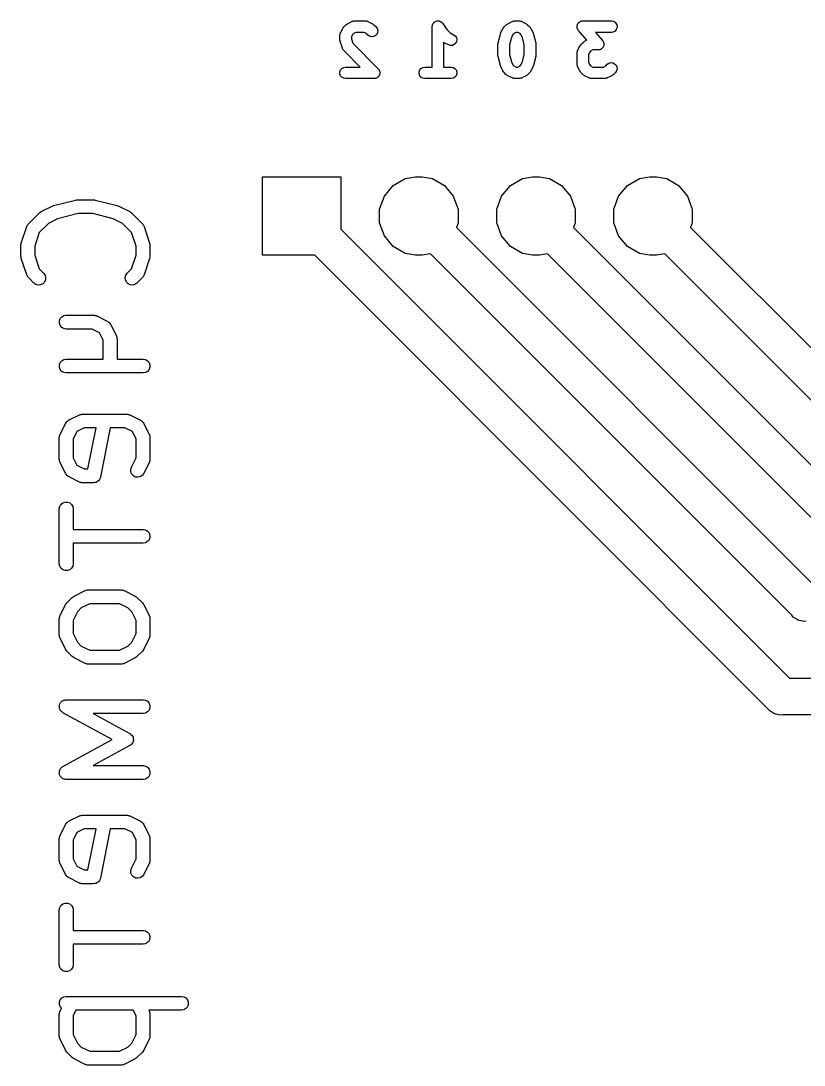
# Model space of a CAD drawing. Extents: x 19.4 to 110.4, y -83.9 to -17.4.
# Drawn here: x 19.56 to 36.55, y -46.34 to -23.71 of the extents above; entities that cross this region are included whole.
import ezdxf

# ---------------------------------------------------------------- set-up
doc = ezdxf.new("R2010")
doc.units = 0
doc.header["$MEASUREMENT"] = 0
doc.layers.add('BLACK', color=7, linetype='CONTINUOUS')

msp = doc.modelspace()

# ---------------------------------------------------------------- linework, layer by layer
at = {"layer": 'BLACK', "linetype": 'CONTINUOUS'}
for p, q in [((26.6462, -23.7722), (26.7414, -23.7246)), ((26.7414, -23.7246), (26.7483, -23.7225)), ((26.7483, -23.7225), (26.7546, -23.7189)), ((26.7546, -23.7189), (26.769, -23.7164)), ((26.769, -23.7164), (26.783, -23.7122)), ((26.783, -23.7122), (26.7902, -23.7126)), ((26.7902, -23.7126), (26.7973, -23.7114)), ((26.7973, -23.7114), (27.0354, -23.7114)), ((27.0354, -23.7114), (27.0425, -23.7126)), ((27.0425, -23.7126), (27.0497, -23.7122)), ((27.0497, -23.7122), (27.0638, -23.7164)), ((27.0638, -23.7164), (27.0782, -23.7189)), ((27.0782, -23.7189), (27.0844, -23.7225)), ((27.0844, -23.7225), (27.0913, -23.7246)), ((27.0913, -23.7246), (27.1866, -23.7722)), ((28.5036, -23.769), (28.5111, -23.756)), ((28.5111, -23.756), (28.5164, -23.7516)), ((28.5164, -23.7516), (28.5205, -23.746)), ((28.5205, -23.746), (28.5329, -23.7377)), ((28.5329, -23.7377), (28.5444, -23.7281)), ((28.5444, -23.7281), (28.5509, -23.7258)), ((28.5509, -23.7258), (28.5566, -23.7219)), ((28.5566, -23.7219), (28.5711, -23.7184)), ((28.5711, -23.7184), (28.5852, -23.7133)), ((28.5852, -23.7133), (28.5921, -23.7133)), ((28.5921, -23.7133), (28.5988, -23.7116)), ((28.5988, -23.7116), (28.6136, -23.7133)), ((28.6136, -23.7133), (28.6286, -23.7133)), ((28.6286, -23.7133), (28.6351, -23.7156)), ((28.6351, -23.7156), (28.642, -23.7164)), ((28.642, -23.7164), (28.6553, -23.723)), ((28.6553, -23.723), (28.6694, -23.7281)), ((28.6694, -23.7281), (28.6747, -23.7326)), ((28.6747, -23.7326), (28.6809, -23.7357)), ((28.6809, -23.7357), (28.6912, -23.7464)), ((28.6912, -23.7464), (28.7026, -23.756)), ((28.7026, -23.756), (28.7061, -23.762)), ((30.1224, -23.7722), (30.2176, -23.7246)), ((30.2176, -23.7246), (30.2245, -23.7225)), ((30.2245, -23.7225), (30.2308, -23.7189)), ((30.2308, -23.7189), (30.2452, -23.7164)), ((30.2452, -23.7164), (30.2592, -23.7122)), ((30.2592, -23.7122), (30.2664, -23.7126)), ((30.2664, -23.7126), (30.2735, -23.7114)), ((30.2735, -23.7114), (30.3688, -23.7114)), ((30.3688, -23.7114), (30.3759, -23.7126)), ((30.3759, -23.7126), (30.3831, -23.7122)), ((30.3831, -23.7122), (30.3971, -23.7164)), ((30.3971, -23.7164), (30.4115, -23.7189)), ((30.4115, -23.7189), (30.4178, -23.7225)), ((30.4178, -23.7225), (30.4247, -23.7246)), ((30.4247, -23.7246), (30.5199, -23.7722)), ((31.6477, -23.7665), (31.6523, -23.758)), ((31.6523, -23.758), (31.6615, -23.75)), ((31.6615, -23.75), (31.6694, -23.7406)), ((31.6694, -23.7406), (31.6777, -23.7358)), ((31.6777, -23.7358), (31.685, -23.7294)), ((31.685, -23.7294), (31.6964, -23.725)), ((31.6964, -23.725), (31.707, -23.7189)), ((31.707, -23.7189), (31.7165, -23.7172)), ((31.7165, -23.7172), (31.7255, -23.7138)), ((31.7255, -23.7138), (31.7377, -23.7135)), ((31.7377, -23.7135), (31.7497, -23.7114)), ((31.7497, -23.7114), (32.3688, -23.7114)), ((32.3688, -23.7114), (32.4115, -23.7189)), ((32.4115, -23.7189), (32.4491, -23.7406)), ((32.4491, -23.7406), (32.477, -23.7739)), ((26.4869, -23.9985), (26.4894, -23.9841)), ((26.4894, -23.9841), (26.493, -23.9779)), ((26.493, -23.9779), (26.4951, -23.971)), ((26.4951, -23.971), (26.5427, -23.8757)), ((26.5427, -23.8757), (26.5546, -23.8596)), ((26.5546, -23.8596), (26.5661, -23.8432)), ((26.5661, -23.8432), (26.6137, -23.7956)), ((26.6137, -23.7956), (26.6301, -23.7841)), ((26.6301, -23.7841), (26.6462, -23.7722)), ((26.7761, -23.9867), (26.7572, -24.0057)), ((26.8268, -23.9614), (26.7761, -23.9867)), ((27.0059, -23.9614), (26.8268, -23.9614)), ((27.0566, -23.9867), (27.0059, -23.9614)), ((27.0899, -24.02), (27.0566, -23.9867)), ((27.1866, -23.7722), (27.2027, -23.7841)), ((27.2027, -23.7841), (27.2191, -23.7956)), ((27.2191, -23.7956), (27.2667, -23.8432)), ((27.2667, -23.8432), (27.2916, -23.8788)), ((27.299, -23.964), (27.2807, -24.0033)), ((27.2916, -23.8788), (27.3028, -23.9207)), ((27.3028, -23.9207), (27.299, -23.964)), ((28.4819, -23.8364), (28.4831, -23.8296)), ((28.4819, -24.7114), (28.4819, -23.8364)), ((28.4826, -23.8226), (28.4868, -23.8083)), ((28.4831, -23.8296), (28.4826, -23.8226)), ((28.4868, -23.8083), (28.4894, -23.7936)), ((28.4894, -23.7936), (28.4929, -23.7876)), ((28.4929, -23.7876), (28.4948, -23.781)), ((28.4948, -23.781), (28.5036, -23.769)), ((28.7061, -23.762), (28.7109, -23.767)), ((28.7109, -23.767), (28.7992, -23.8996)), ((28.7992, -23.8996), (28.8714, -23.9717)), ((28.8714, -23.9717), (28.9485, -24.0103)), ((29.9618, -23.9965), (29.9673, -23.9841)), ((29.9673, -23.9841), (29.9712, -23.971)), ((29.9712, -23.971), (30.0189, -23.8757)), ((30.0189, -23.8757), (30.0308, -23.8596)), ((30.0308, -23.8596), (30.0423, -23.8432)), ((30.0423, -23.8432), (30.0899, -23.7956)), ((30.0899, -23.7956), (30.1063, -23.7841)), ((30.1063, -23.7841), (30.1224, -23.7722)), ((30.2523, -23.9867), (30.2334, -24.0057)), ((30.303, -23.9614), (30.2523, -23.9867)), ((30.3393, -23.9614), (30.303, -23.9614)), ((30.39, -23.9867), (30.3393, -23.9614)), ((30.4089, -24.0057), (30.39, -23.9867)), ((30.5199, -23.7722), (30.536, -23.7841)), ((30.536, -23.7841), (30.5524, -23.7956)), ((30.5524, -23.7956), (30.6, -23.8432)), ((30.6, -23.8432), (30.6115, -23.8596)), ((30.6115, -23.8596), (30.6234, -23.8757)), ((30.6234, -23.8757), (30.671, -23.971)), ((30.671, -23.971), (30.6749, -23.9841)), ((30.6749, -23.9841), (30.6805, -23.9965)), ((31.6247, -23.839), (31.6266, -23.8269)), ((31.6266, -23.8484), (31.6247, -23.839)), ((31.6266, -23.8147), (31.6299, -23.8056)), ((31.6266, -23.8269), (31.6266, -23.8147)), ((31.6266, -23.8581), (31.6266, -23.8484)), ((31.6308, -23.8696), (31.6266, -23.8581)), ((31.6299, -23.8056), (31.6314, -23.7961)), ((31.6332, -23.8816), (31.6308, -23.8696)), ((31.6314, -23.7961), (31.6373, -23.7854)), ((31.6382, -23.8898), (31.6332, -23.8816)), ((31.6373, -23.7854), (31.6415, -23.7739)), ((31.6415, -23.8989), (31.6382, -23.8898)), ((31.6415, -23.7739), (31.6477, -23.7665)), ((31.6493, -23.9082), (31.6415, -23.8989)), ((31.6556, -23.9187), (31.6493, -23.9082)), ((31.839, -24.1282), (31.6556, -23.9187)), ((32.3688, -23.9614), (32.0252, -23.9614)), ((32.0252, -23.9614), (32.1771, -24.135)), ((32.4115, -23.9538), (32.3688, -23.9614)), ((32.4491, -23.9321), (32.4115, -23.9538)), ((32.477, -23.8989), (32.4491, -23.9321)), ((32.477, -23.7739), (32.4919, -23.8147)), ((32.4919, -23.8581), (32.477, -23.8989)), ((32.4919, -23.8147), (32.4919, -23.8581)), ((26.4819, -24.0269), (26.4831, -24.0198)), ((26.4819, -24.1221), (26.4819, -24.0269)), ((26.4853, -24.1418), (26.4819, -24.1221)), ((26.4827, -24.0126), (26.4869, -23.9985)), ((26.4831, -24.0198), (26.4827, -24.0126)), ((26.4883, -24.1616), (26.4853, -24.1418)), ((26.5359, -24.3045), (26.4883, -24.1616)), ((26.7572, -24.0057), (26.7319, -24.0564)), ((26.7319, -24.0564), (26.7319, -24.1018)), ((26.7319, -24.1018), (26.7637, -24.1974)), ((26.7637, -24.1974), (27.3143, -24.748)), ((27.1255, -24.0449), (27.0899, -24.02)), ((27.1674, -24.0561), (27.1255, -24.0449)), ((27.2106, -24.0524), (27.1674, -24.0561)), ((27.25, -24.034), (27.2106, -24.0524)), ((27.2807, -24.0033), (27.25, -24.034)), ((28.7414, -24.1863), (28.7319, -24.1792)), ((28.7319, -24.1792), (28.7319, -24.7114)), ((28.8367, -24.2339), (28.7414, -24.1863)), ((28.9485, -24.0103), (28.9833, -24.0362)), ((28.993, -24.1966), (28.9614, -24.2264)), ((28.9833, -24.0362), (29.0073, -24.0724)), ((29.0124, -24.1577), (28.993, -24.1966)), ((29.0073, -24.0724), (29.0173, -24.1146)), ((29.0173, -24.1146), (29.0124, -24.1577)), ((29.9104, -24.2173), (29.9131, -24.2023)), ((29.9131, -24.2023), (29.9142, -24.187)), ((29.9142, -24.187), (29.9618, -23.9965)), ((30.201, -24.0705), (30.1604, -24.2327)), ((30.2334, -24.0057), (30.201, -24.0705)), ((30.4413, -24.0705), (30.4089, -24.0057)), ((30.4819, -24.2327), (30.4413, -24.0705)), ((30.6805, -23.9965), (30.7281, -24.187)), ((30.7281, -24.187), (30.7292, -24.2023)), ((30.7292, -24.2023), (30.7319, -24.2173)), ((31.7089, -24.2242), (31.7566, -24.1766)), ((31.7566, -24.1766), (31.773, -24.1651)), ((31.773, -24.1651), (31.789, -24.1531)), ((31.789, -24.1531), (31.839, -24.1282)), ((32.1771, -24.135), (32.1834, -24.1455)), ((32.1834, -24.1455), (32.1913, -24.1548)), ((32.1913, -24.1548), (32.1946, -24.1639)), ((32.1946, -24.1639), (32.1996, -24.1722)), ((32.1996, -24.1722), (32.202, -24.1841)), ((32.202, -24.1841), (32.2061, -24.1956)), ((32.2061, -24.1956), (32.2061, -24.2053)), ((32.2061, -24.2053), (32.208, -24.2147)), ((26.5393, -24.3108), (26.5359, -24.3045)), ((26.5412, -24.3178), (26.5393, -24.3108)), ((26.5496, -24.3298), (26.5412, -24.3178)), ((26.5566, -24.3427), (26.5496, -24.3298)), ((26.562, -24.3474), (26.5566, -24.3427)), ((26.5661, -24.3533), (26.562, -24.3474)), ((26.9241, -24.7114), (26.5661, -24.3533)), ((28.8783, -24.2463), (28.8367, -24.2339)), ((28.9216, -24.2437), (28.8783, -24.2463)), ((28.9614, -24.2264), (28.9216, -24.2437)), ((29.9104, -24.4554), (29.9104, -24.2173)), ((30.1604, -24.2327), (30.1604, -24.44)), ((30.1604, -24.44), (30.201, -24.6023)), ((30.4413, -24.6023), (30.4819, -24.44)), ((30.4819, -24.44), (30.4819, -24.2327)), ((30.7319, -24.2173), (30.7319, -24.4554)), ((31.6247, -24.4078), (31.626, -24.4007)), ((31.6247, -24.6459), (31.6247, -24.4078)), ((31.6255, -24.3935), (31.6297, -24.3795)), ((31.626, -24.4007), (31.6255, -24.3935)), ((31.6297, -24.3795), (31.6323, -24.3651)), ((31.6323, -24.3651), (31.6359, -24.3588)), ((31.6359, -24.3588), (31.6379, -24.3519)), ((31.6379, -24.3519), (31.6855, -24.2567)), ((31.6855, -24.2567), (31.6975, -24.2406)), ((31.6975, -24.2406), (31.7089, -24.2242)), ((31.9001, -24.3866), (31.8747, -24.4373)), ((31.8747, -24.4373), (31.8747, -24.6164)), ((31.919, -24.3677), (31.9001, -24.3866)), ((31.9697, -24.3423), (31.919, -24.3677)), ((32.083, -24.3423), (31.9697, -24.3423)), ((32.0951, -24.3402), (32.083, -24.3423)), ((32.1073, -24.34), (32.0951, -24.3402)), ((32.1163, -24.3365), (32.1073, -24.34)), ((32.1258, -24.3348), (32.1163, -24.3365)), ((32.1364, -24.3287), (32.1258, -24.3348)), ((32.1478, -24.3243), (32.1364, -24.3287)), ((32.155, -24.3179), (32.1478, -24.3243)), ((32.1634, -24.3131), (32.155, -24.3179)), ((32.1712, -24.3037), (32.1634, -24.3131)), ((32.1804, -24.2957), (32.1712, -24.3037)), ((32.1851, -24.2872), (32.1804, -24.2957)), ((32.1913, -24.2798), (32.1851, -24.2872)), ((32.1955, -24.2684), (32.1913, -24.2798)), ((32.2014, -24.2576), (32.1955, -24.2684)), ((32.2028, -24.2481), (32.2014, -24.2576)), ((32.2061, -24.239), (32.2028, -24.2481)), ((32.208, -24.2147), (32.2061, -24.2268)), ((32.2061, -24.2268), (32.2061, -24.239)), ((29.9131, -24.4705), (29.9104, -24.4554)), ((29.9142, -24.4857), (29.9131, -24.4705)), ((29.9618, -24.6762), (29.9142, -24.4857)), ((30.201, -24.6023), (30.2334, -24.6671)), ((30.4089, -24.6671), (30.4413, -24.6023)), ((30.7281, -24.4857), (30.6805, -24.6762)), ((30.7292, -24.4705), (30.7281, -24.4857)), ((30.7319, -24.4554), (30.7292, -24.4705)), ((31.626, -24.653), (31.6247, -24.6459)), ((31.6255, -24.6602), (31.626, -24.653)), ((31.6297, -24.6742), (31.6255, -24.6602)), ((31.8747, -24.6164), (31.9001, -24.6671)), ((32.2471, -24.686), (32.2804, -24.6528)), ((32.2804, -24.6528), (32.3159, -24.6279)), ((32.3159, -24.6279), (32.3579, -24.6166)), ((32.3579, -24.6166), (32.4011, -24.6204)), ((32.4011, -24.6204), (32.4405, -24.6387)), ((32.4405, -24.6387), (32.4712, -24.6694)), ((26.4838, -24.8147), (26.4986, -24.7739)), ((26.4838, -24.8581), (26.4838, -24.8147)), ((26.4986, -24.8989), (26.4838, -24.8581)), ((26.4986, -24.7739), (26.5265, -24.7406)), ((26.5265, -24.7406), (26.5641, -24.7189)), ((26.5641, -24.7189), (26.6069, -24.7114)), ((26.6069, -24.7114), (26.9241, -24.7114)), ((27.3143, -24.748), (27.3237, -24.7614)), ((27.3237, -24.7614), (27.3342, -24.7739)), ((27.3342, -24.7739), (27.336, -24.779)), ((27.3397, -24.8835), (27.3342, -24.8989)), ((27.336, -24.779), (27.3392, -24.7836)), ((27.3392, -24.7836), (27.3434, -24.7993)), ((27.3466, -24.8687), (27.3397, -24.8835)), ((27.3434, -24.7993), (27.349, -24.8147)), ((27.3471, -24.8633), (27.3466, -24.8687)), ((27.349, -24.8581), (27.3471, -24.8633)), ((27.349, -24.8147), (27.349, -24.8202)), ((27.349, -24.8202), (27.3504, -24.8255)), ((27.3504, -24.8255), (27.349, -24.8417)), ((27.349, -24.8417), (27.349, -24.8581)), ((28.198, -24.8147), (28.2129, -24.7739)), ((28.198, -24.8581), (28.198, -24.8147)), ((28.2129, -24.8989), (28.198, -24.8581)), ((28.2129, -24.7739), (28.2408, -24.7406)), ((28.2408, -24.7406), (28.2784, -24.7189)), ((28.2784, -24.7189), (28.3211, -24.7114)), ((28.3211, -24.7114), (28.4819, -24.7114)), ((28.7319, -24.7114), (28.8926, -24.7114)), ((28.8926, -24.7114), (28.9353, -24.7189)), ((28.9353, -24.7189), (28.9729, -24.7406)), ((28.9729, -24.7406), (29.0008, -24.7739)), ((29.0008, -24.7739), (29.0157, -24.8147)), ((29.0157, -24.8581), (29.0008, -24.8989)), ((29.0157, -24.8147), (29.0157, -24.8581)), ((29.9673, -24.6887), (29.9618, -24.6762)), ((29.9712, -24.7018), (29.9673, -24.6887)), ((30.0189, -24.797), (29.9712, -24.7018)), ((30.0308, -24.8131), (30.0189, -24.797)), ((30.0423, -24.8295), (30.0308, -24.8131)), ((30.0899, -24.8771), (30.0423, -24.8295)), ((30.1063, -24.8886), (30.0899, -24.8771)), ((30.1224, -24.9006), (30.1063, -24.8886)), ((30.2334, -24.6671), (30.2523, -24.686)), ((30.2523, -24.686), (30.303, -24.7114)), ((30.303, -24.7114), (30.3393, -24.7114)), ((30.3393, -24.7114), (30.39, -24.686)), ((30.39, -24.686), (30.4089, -24.6671)), ((30.536, -24.8886), (30.5199, -24.9006)), ((30.5524, -24.8771), (30.536, -24.8886)), ((30.6, -24.8295), (30.5524, -24.8771)), ((30.6115, -24.8131), (30.6, -24.8295)), ((30.6234, -24.797), (30.6115, -24.8131)), ((30.671, -24.7018), (30.6234, -24.797)), ((30.6749, -24.6887), (30.671, -24.7018)), ((30.6805, -24.6762), (30.6749, -24.6887)), ((31.6323, -24.6887), (31.6297, -24.6742)), ((31.6359, -24.6949), (31.6323, -24.6887)), ((31.6379, -24.7018), (31.6359, -24.6949)), ((31.6855, -24.797), (31.6379, -24.7018)), ((31.6975, -24.8131), (31.6855, -24.797)), ((31.7089, -24.8295), (31.6975, -24.8131)), ((31.7566, -24.8771), (31.7089, -24.8295)), ((31.773, -24.8886), (31.7566, -24.8771)), ((31.789, -24.9006), (31.773, -24.8886)), ((31.9001, -24.6671), (31.919, -24.686)), ((31.919, -24.686), (31.9697, -24.7114)), ((31.9697, -24.7114), (32.1964, -24.7114)), ((32.1964, -24.7114), (32.2471, -24.686)), ((32.3931, -24.8886), (32.377, -24.9006)), ((32.4095, -24.8771), (32.3931, -24.8886)), ((32.4571, -24.8295), (32.4095, -24.8771)), ((32.4821, -24.794), (32.4571, -24.8295)), ((32.4712, -24.6694), (32.4895, -24.7088)), ((32.4933, -24.752), (32.4821, -24.794)), ((32.4895, -24.7088), (32.4933, -24.752)), ((26.5265, -24.9321), (26.4986, -24.8989)), ((26.5641, -24.9538), (26.5265, -24.9321)), ((26.6069, -24.9614), (26.5641, -24.9538)), ((27.2259, -24.9614), (26.6069, -24.9614)), ((27.242, -24.9585), (27.2259, -24.9614)), ((27.2583, -24.9571), (27.242, -24.9585)), ((27.2632, -24.9548), (27.2583, -24.9571)), ((27.2687, -24.9538), (27.2632, -24.9548)), ((27.2828, -24.9457), (27.2687, -24.9538)), ((27.2976, -24.9388), (27.2828, -24.9457)), ((27.3015, -24.9349), (27.2976, -24.9388)), ((27.3063, -24.9321), (27.3015, -24.9349)), ((27.3167, -24.9196), (27.3063, -24.9321)), ((27.3283, -24.9081), (27.3167, -24.9196)), ((27.3306, -24.9031), (27.3283, -24.9081)), ((27.3342, -24.8989), (27.3306, -24.9031)), ((28.2408, -24.9321), (28.2129, -24.8989)), ((28.2784, -24.9538), (28.2408, -24.9321)), ((28.3211, -24.9614), (28.2784, -24.9538)), ((28.8926, -24.9614), (28.3211, -24.9614)), ((28.9353, -24.9538), (28.8926, -24.9614)), ((28.9729, -24.9321), (28.9353, -24.9538)), ((29.0008, -24.8989), (28.9729, -24.9321)), ((30.2176, -24.9482), (30.1224, -24.9006)), ((30.2245, -24.9502), (30.2176, -24.9482)), ((30.2308, -24.9538), (30.2245, -24.9502)), ((30.2452, -24.9564), (30.2308, -24.9538)), ((30.2592, -24.9606), (30.2452, -24.9564)), ((30.2664, -24.9601), (30.2592, -24.9606)), ((30.2735, -24.9614), (30.2664, -24.9601)), ((30.3688, -24.9614), (30.2735, -24.9614)), ((30.3759, -24.9601), (30.3688, -24.9614)), ((30.3831, -24.9606), (30.3759, -24.9601)), ((30.3971, -24.9564), (30.3831, -24.9606)), ((30.4115, -24.9538), (30.3971, -24.9564)), ((30.4178, -24.9502), (30.4115, -24.9538)), ((30.4247, -24.9482), (30.4178, -24.9502)), ((30.5199, -24.9006), (30.4247, -24.9482)), ((31.8843, -24.9482), (31.789, -24.9006)), ((31.8912, -24.9502), (31.8843, -24.9482)), ((31.8974, -24.9538), (31.8912, -24.9502)), ((31.9119, -24.9564), (31.8974, -24.9538)), ((31.9259, -24.9606), (31.9119, -24.9564)), ((31.9331, -24.9601), (31.9259, -24.9606)), ((31.9402, -24.9614), (31.9331, -24.9601)), ((32.2259, -24.9614), (31.9402, -24.9614)), ((32.233, -24.9601), (32.2259, -24.9614)), ((32.2402, -24.9606), (32.233, -24.9601)), ((32.2542, -24.9564), (32.2402, -24.9606)), ((32.2687, -24.9538), (32.2542, -24.9564)), ((32.2749, -24.9502), (32.2687, -24.9538)), ((32.2818, -24.9482), (32.2749, -24.9502)), ((32.377, -24.9006), (32.2818, -24.9482)), ((24.804, -28.79), (24.804, -27.09)), ((24.804, -27.09), (26.504, -27.09)), ((26.504, -27.09), (26.504, -28.2243)), ((27.6392, -27.2788), (27.8988, -27.1289)), ((27.8988, -27.1289), (28.1196, -27.09)), ((28.1196, -27.09), (28.2684, -27.09)), ((28.2684, -27.09), (28.4892, -27.1289)), ((28.4892, -27.1289), (28.7488, -27.2788)), ((30.1792, -27.2788), (30.4388, -27.1289)), ((30.4388, -27.1289), (30.6596, -27.09)), ((30.6596, -27.09), (30.8084, -27.09)), ((30.8084, -27.09), (31.0292, -27.1289)), ((31.0292, -27.1289), (31.2888, -27.2788)), ((32.7192, -27.2788), (32.9788, -27.1289)), ((32.9788, -27.1289), (33.1996, -27.09)), ((33.1996, -27.09), (33.3484, -27.09)), ((33.3484, -27.09), (33.5692, -27.1289)), ((33.5692, -27.1289), (33.8288, -27.2788)), ((27.4465, -27.5084), (27.6392, -27.2788)), ((28.7488, -27.2788), (28.9415, -27.5084)), ((29.9865, -27.5084), (30.1792, -27.2788)), ((31.2888, -27.2788), (31.4815, -27.5084)), ((32.5265, -27.5084), (32.7192, -27.2788)), ((33.8288, -27.2788), (34.0215, -27.5084)), ((20.2718, -27.7128), (20.748, -27.5937)), ((20.748, -27.5937), (20.7663, -27.5924)), ((20.7663, -27.5924), (20.7844, -27.5892)), ((20.7844, -27.5892), (21.1415, -27.5892)), ((21.1415, -27.5892), (21.1596, -27.5924)), ((21.1596, -27.5924), (21.1779, -27.5937)), ((21.1779, -27.5937), (21.6541, -27.7128)), ((27.344, -27.7901), (27.4465, -27.5084)), ((28.9415, -27.5084), (29.044, -27.7901)), ((29.884, -27.7901), (29.9865, -27.5084)), ((31.4815, -27.5084), (31.584, -27.7901)), ((32.424, -27.7901), (32.5265, -27.5084)), ((34.0215, -27.5084), (34.124, -27.7901)), ((20.003, -27.8432), (20.2411, -27.7241)), ((20.2411, -27.7241), (20.2568, -27.7194)), ((20.2568, -27.7194), (20.2718, -27.7128)), ((21.6541, -27.7128), (21.6691, -27.7194)), ((21.6691, -27.7194), (21.6848, -27.7241)), ((21.6848, -27.7241), (21.9229, -27.8432)), ((27.344, -28.0899), (27.344, -27.7901)), ((29.044, -27.7901), (29.044, -28.0899)), ((29.884, -28.0899), (29.884, -27.7901)), ((31.584, -27.7901), (31.584, -28.0899)), ((32.424, -28.0899), (32.424, -27.7901)), ((34.124, -27.7901), (34.124, -28.0899)), ((19.7259, -28.1094), (19.964, -27.8713)), ((19.964, -27.8713), (19.9837, -27.8575)), ((19.9837, -27.8575), (20.003, -27.8432)), ((20.3605, -27.9998), (20.1589, -28.1006)), ((20.8028, -27.8892), (20.3605, -27.9998)), ((21.1231, -27.8892), (20.8028, -27.8892)), ((21.5654, -27.9998), (21.1231, -27.8892)), ((21.767, -28.1006), (21.5654, -27.9998)), ((21.9229, -27.8432), (21.9422, -27.8575)), ((21.9422, -27.8575), (21.9619, -27.8713)), ((21.9619, -27.8713), (22.2, -28.1094)), ((19.5707, -28.5251), (19.6897, -28.168)), ((19.6897, -28.168), (19.6938, -28.1604)), ((19.6938, -28.1604), (19.6961, -28.152)), ((19.6961, -28.152), (19.7061, -28.1376)), ((19.7061, -28.1376), (19.7145, -28.1222)), ((19.7145, -28.1222), (19.721, -28.1164)), ((19.721, -28.1164), (19.7259, -28.1094)), ((20.1589, -28.1006), (19.9631, -28.2965)), ((21.9628, -28.2965), (21.767, -28.1006)), ((22.2, -28.1094), (22.2049, -28.1164)), ((22.2049, -28.1164), (22.2114, -28.1222)), ((22.2114, -28.1222), (22.2198, -28.1376)), ((22.2198, -28.1376), (22.2298, -28.152)), ((22.2298, -28.152), (22.2321, -28.1604)), ((22.2321, -28.1604), (22.2362, -28.168)), ((22.2362, -28.168), (22.3553, -28.5251)), ((26.504, -28.2243), (27.4116, -29.1319)), ((27.4465, -28.3716), (27.344, -28.0899)), ((29.044, -28.0899), (29.0081, -28.1884)), ((29.0081, -28.1884), (36.7417, -35.922)), ((29.9865, -28.3716), (29.884, -28.0899)), ((31.584, -28.0899), (31.5481, -28.1884)), ((31.5481, -28.1884), (37.2497, -33.89)), ((32.5265, -28.3716), (32.424, -28.0899)), ((34.124, -28.0899), (34.0881, -28.1884)), ((34.0881, -28.1884), (37.7577, -31.858)), ((19.9631, -28.2965), (19.863, -28.5969)), ((22.063, -28.5969), (21.9628, -28.2965)), ((27.6392, -28.6012), (27.4465, -28.3716)), ((30.1792, -28.6012), (29.9865, -28.3716)), ((32.7192, -28.6012), (32.5265, -28.3716)), ((19.563, -28.5726), (19.5671, -28.5489)), ((19.563, -28.8107), (19.563, -28.5726)), ((19.5671, -28.5489), (19.5707, -28.5251)), ((19.863, -28.5969), (19.863, -28.7863)), ((22.063, -28.7863), (22.063, -28.5969)), ((22.3553, -28.5251), (22.3588, -28.5489)), ((22.3588, -28.5489), (22.363, -28.5726)), ((22.363, -28.5726), (22.363, -28.8107)), ((27.8988, -28.7511), (27.6392, -28.6012)), ((30.4388, -28.7511), (30.1792, -28.6012)), ((32.9788, -28.7511), (32.7192, -28.6012)), ((19.5671, -28.8343), (19.563, -28.8107)), ((19.5707, -28.8581), (19.5671, -28.8343)), ((19.6897, -29.2152), (19.5707, -28.8581)), ((19.863, -28.7863), (19.9631, -29.0868)), ((21.9628, -29.0868), (22.063, -28.7863)), ((22.3553, -28.8581), (22.2362, -29.2152)), ((22.3588, -28.8343), (22.3553, -28.8581)), ((22.363, -28.8107), (22.3588, -28.8343)), ((25.9383, -28.79), (24.804, -28.79)), ((26.8459, -29.6976), (25.9383, -28.79)), ((28.1196, -28.79), (27.8988, -28.7511)), ((28.2684, -28.79), (28.1196, -28.79)), ((28.4468, -28.7585), (28.2684, -28.79)), ((36.2808, -36.5925), (28.4468, -28.7585)), ((30.6596, -28.79), (30.4388, -28.7511)), ((30.8084, -28.79), (30.6596, -28.79)), ((30.9868, -28.7585), (30.8084, -28.79)), ((36.7888, -34.5605), (30.9868, -28.7585)), ((33.1996, -28.79), (32.9788, -28.7511)), ((33.3484, -28.79), (33.1996, -28.79)), ((33.5268, -28.7585), (33.3484, -28.79)), ((37.2968, -32.5285), (33.5268, -28.7585)), ((19.9631, -29.0868), (20.0571, -29.1808)), ((20.0571, -29.1808), (20.087, -29.2235)), ((21.8389, -29.2235), (21.8688, -29.1808)), ((21.8688, -29.1808), (21.9628, -29.0868)), ((27.4116, -29.1319), (27.4116, -29.1319)), ((27.4116, -29.1319), (36.2337, -37.954)), ((19.6938, -29.2228), (19.6897, -29.2152)), ((19.6961, -29.2312), (19.6938, -29.2228)), ((19.7061, -29.2456), (19.6961, -29.2312)), ((19.7145, -29.2611), (19.7061, -29.2456)), ((19.721, -29.2668), (19.7145, -29.2611)), ((19.7259, -29.2739), (19.721, -29.2668)), ((19.845, -29.3929), (19.7259, -29.2739)), ((19.8877, -29.4228), (19.845, -29.3929)), ((20.0371, -29.4097), (19.9899, -29.4317)), ((20.0739, -29.3729), (20.0371, -29.4097)), ((20.0959, -29.3257), (20.0739, -29.3729)), ((20.087, -29.2235), (20.1005, -29.2738)), ((20.1005, -29.2738), (20.0959, -29.3257)), ((21.8254, -29.2738), (21.8389, -29.2235)), ((21.83, -29.3257), (21.8254, -29.2738)), ((21.852, -29.3729), (21.83, -29.3257)), ((21.8888, -29.4097), (21.852, -29.3729)), ((21.936, -29.4317), (21.8888, -29.4097)), ((22.0809, -29.3929), (22.0382, -29.4228)), ((22.2, -29.2739), (22.0809, -29.3929)), ((22.2049, -29.2668), (22.2, -29.2739)), ((22.2114, -29.2611), (22.2049, -29.2668)), ((22.2198, -29.2456), (22.2114, -29.2611)), ((22.2299, -29.2312), (22.2198, -29.2456)), ((22.2321, -29.2228), (22.2299, -29.2312)), ((22.2362, -29.2152), (22.2321, -29.2228)), ((19.938, -29.4363), (19.8877, -29.4228)), ((19.9899, -29.4317), (19.938, -29.4363)), ((21.9879, -29.4363), (21.936, -29.4317)), ((22.0382, -29.4228), (21.9879, -29.4363)), ((35.7728, -38.6245), (26.8459, -29.6976)), ((26.8459, -29.6976), (26.8459, -29.6976)), ((20.495, -30.0983), (20.5463, -30.0892)), ((20.5463, -30.0892), (21.1415, -30.0892)), ((21.1415, -30.0892), (21.15, -30.0907)), ((21.15, -30.0907), (21.1587, -30.0902)), ((21.1587, -30.0902), (21.1755, -30.0952)), ((21.1755, -30.0952), (21.1928, -30.0983)), ((20.3986, -30.2132), (20.4164, -30.1642)), ((20.3986, -30.2653), (20.3986, -30.2132)), ((20.4164, -30.3142), (20.3986, -30.2653)), ((20.4164, -30.1642), (20.4499, -30.1243)), ((20.4499, -30.3541), (20.4164, -30.3142)), ((20.4499, -30.1243), (20.495, -30.0983)), ((21.1928, -30.0983), (21.2003, -30.1026)), ((21.2003, -30.1026), (21.2086, -30.1051)), ((21.2086, -30.1051), (21.4467, -30.2241)), ((21.4467, -30.2241), (21.4644, -30.2372)), ((21.4644, -30.2372), (21.4827, -30.2494)), ((21.4827, -30.2494), (21.4852, -30.2527)), ((21.4852, -30.2527), (21.4885, -30.2552)), ((21.4885, -30.2552), (21.5007, -30.2735)), ((21.5007, -30.2735), (21.5138, -30.2912)), ((21.5138, -30.2912), (21.6328, -30.5293)), ((20.495, -30.3802), (20.4499, -30.3541)), ((20.5463, -30.3892), (20.495, -30.3802)), ((21.1061, -30.3892), (20.5463, -30.3892)), ((21.2678, -30.4701), (21.1061, -30.3892)), ((21.3487, -30.6318), (21.2678, -30.4701)), ((21.6328, -30.5293), (21.6353, -30.5376)), ((21.6353, -30.5376), (21.6396, -30.5451)), ((21.6396, -30.5451), (21.6427, -30.5624)), ((21.3487, -31.0416), (21.3487, -30.6318)), ((21.6427, -30.5624), (21.6477, -30.5792)), ((21.6477, -30.5792), (21.6472, -30.5879)), ((21.6472, -30.5879), (21.6487, -30.5964)), ((21.6487, -30.5964), (21.6487, -31.0416)), ((20.3986, -31.1656), (20.4164, -31.1166)), ((20.3986, -31.2177), (20.3986, -31.1656)), ((20.4164, -31.2666), (20.3986, -31.2177)), ((20.4164, -31.1166), (20.4499, -31.0767)), ((20.4499, -31.0767), (20.495, -31.0507)), ((20.495, -31.0507), (20.5463, -31.0416)), ((20.5463, -31.0416), (21.3487, -31.0416)), ((21.6487, -31.0416), (22.213, -31.0416)), ((22.213, -31.0416), (22.2643, -31.0507)), ((22.2643, -31.0507), (22.3094, -31.0767)), ((22.3094, -31.0767), (22.3429, -31.1166)), ((22.3429, -31.1166), (22.3607, -31.1656)), ((22.3607, -31.2177), (22.3429, -31.2666)), ((22.3607, -31.1656), (22.3607, -31.2177)), ((20.4499, -31.3065), (20.4164, -31.2666)), ((20.495, -31.3326), (20.4499, -31.3065)), ((20.5463, -31.3416), (20.495, -31.3326)), ((22.213, -31.3416), (20.5463, -31.3416)), ((22.2643, -31.3326), (22.213, -31.3416)), ((22.3094, -31.3065), (22.2643, -31.3326)), ((22.3429, -31.2666), (22.3094, -31.3065)), ((20.5983, -32.367), (20.8363, -32.2479)), ((20.8363, -32.2479), (20.8446, -32.2455)), ((20.8446, -32.2455), (20.8521, -32.2411)), ((20.8521, -32.2411), (20.8694, -32.2381)), ((20.8694, -32.2381), (20.8863, -32.2331)), ((20.8863, -32.2331), (20.8949, -32.2336)), ((20.8949, -32.2336), (20.9034, -32.2321)), ((20.9034, -32.2321), (21.8558, -32.2321)), ((21.8558, -32.2321), (21.8643, -32.2336)), ((21.8643, -32.2336), (21.873, -32.2331)), ((21.873, -32.2331), (21.8898, -32.2381)), ((21.8898, -32.2381), (21.9071, -32.2411)), ((21.9071, -32.2411), (21.9146, -32.2455)), ((21.9146, -32.2455), (21.9229, -32.2479)), ((21.9229, -32.2479), (22.161, -32.367)), ((20.4121, -32.6722), (20.5312, -32.4341)), ((20.5312, -32.4341), (20.5443, -32.4164)), ((20.5443, -32.4164), (20.5564, -32.398)), ((20.5564, -32.398), (20.5597, -32.3955)), ((20.5597, -32.3955), (20.5622, -32.3922)), ((20.5622, -32.3922), (20.5806, -32.3801)), ((20.5806, -32.3801), (20.5983, -32.367)), ((20.9388, -32.5321), (20.7771, -32.6129)), ((21.1966, -32.5321), (20.9388, -32.5321)), ((21.0186, -33.4226), (21.1966, -32.5321)), ((21.5026, -32.5321), (21.2886, -33.602)), ((21.8204, -32.5321), (21.5026, -32.5321)), ((21.9821, -32.6129), (21.8204, -32.5321)), ((22.161, -32.367), (22.1787, -32.3801)), ((22.1787, -32.3801), (22.197, -32.3922)), ((22.197, -32.3922), (22.1995, -32.3955)), ((22.1995, -32.3955), (22.2028, -32.398)), ((22.2028, -32.398), (22.215, -32.4164)), ((22.215, -32.4164), (22.2281, -32.4341)), ((22.2281, -32.4341), (22.3471, -32.6722)), ((20.3963, -32.7392), (20.3978, -32.7307)), ((20.3963, -33.2154), (20.3963, -32.7392)), ((20.3973, -32.7221), (20.4023, -32.7052)), ((20.3978, -32.7307), (20.3973, -32.7221)), ((20.4023, -32.7052), (20.4053, -32.6879)), ((20.4053, -32.6879), (20.4097, -32.6804)), ((20.4097, -32.6804), (20.4121, -32.6722)), ((20.7771, -32.6129), (20.6963, -32.7746)), ((20.6963, -32.7746), (20.6963, -33.18)), ((22.063, -32.7746), (21.9821, -32.6129)), ((22.063, -33.18), (22.063, -32.7746)), ((22.3471, -32.6722), (22.3496, -32.6804)), ((22.3496, -32.6804), (22.3539, -32.6879)), ((22.3539, -32.6879), (22.357, -32.7052)), ((22.357, -32.7052), (22.362, -32.7221)), ((22.362, -32.7221), (22.3614, -32.7307)), ((22.3614, -32.7307), (22.363, -32.7392)), ((22.363, -32.7392), (22.363, -33.2154)), ((20.3978, -33.2239), (20.3963, -33.2154)), ((20.3973, -33.2326), (20.3978, -33.2239)), ((20.4023, -33.2494), (20.3973, -33.2326)), ((20.4053, -33.2667), (20.4023, -33.2494)), ((20.6963, -33.18), (20.7771, -33.3417)), ((21.9597, -33.3864), (22.063, -33.18)), ((22.357, -33.2494), (22.3539, -33.2667)), ((22.362, -33.2326), (22.357, -33.2494)), ((22.363, -33.2154), (22.3615, -33.2239)), ((22.3615, -33.2239), (22.362, -33.2326)), ((20.4097, -33.2742), (20.4053, -33.2667)), ((20.4121, -33.2825), (20.4097, -33.2742)), ((20.5312, -33.5206), (20.4121, -33.2825)), ((20.7771, -33.3417), (20.9388, -33.4226)), ((20.9388, -33.4226), (21.0186, -33.4226)), ((21.9449, -33.4364), (21.9597, -33.3864)), ((21.948, -33.4884), (21.9449, -33.4364)), ((21.9687, -33.5362), (21.948, -33.4884)), ((22.3471, -33.2825), (22.2281, -33.5206)), ((22.3496, -33.2742), (22.3471, -33.2825)), ((22.3539, -33.2667), (22.3496, -33.2742)), ((20.5443, -33.5383), (20.5312, -33.5206)), ((20.5564, -33.5567), (20.5443, -33.5383)), ((20.5597, -33.5591), (20.5564, -33.5567)), ((20.5622, -33.5624), (20.5597, -33.5591)), ((20.5806, -33.5746), (20.5622, -33.5624)), ((20.5983, -33.5877), (20.5806, -33.5746)), ((20.8363, -33.7067), (20.5983, -33.5877)), ((20.8446, -33.7092), (20.8363, -33.7067)), ((20.8521, -33.7135), (20.8446, -33.7092)), ((20.8694, -33.7166), (20.8521, -33.7135)), ((20.8863, -33.7216), (20.8694, -33.7166)), ((21.1655, -33.7183), (21.1415, -33.7226)), ((21.1896, -33.7147), (21.1655, -33.7183)), ((21.1911, -33.7138), (21.1896, -33.7147)), ((21.1928, -33.7135), (21.1911, -33.7138)), ((21.2139, -33.7013), (21.1928, -33.7135)), ((21.2353, -33.6897), (21.2139, -33.7013)), ((21.2364, -33.6883), (21.2353, -33.6897)), ((21.2379, -33.6875), (21.2364, -33.6883)), ((21.2536, -33.6688), (21.2379, -33.6875)), ((21.2697, -33.6505), (21.2536, -33.6688)), ((21.2703, -33.6489), (21.2697, -33.6505)), ((21.2714, -33.6476), (21.2703, -33.6489)), ((21.2798, -33.6247), (21.2714, -33.6476)), ((21.2886, -33.602), (21.2798, -33.6247)), ((22.0045, -33.574), (21.9687, -33.5362)), ((22.0511, -33.5973), (22.0045, -33.574)), ((22.1029, -33.6033), (22.0511, -33.5973)), ((22.1536, -33.5911), (22.1029, -33.6033)), ((22.197, -33.5624), (22.1536, -33.5911)), ((22.2281, -33.5206), (22.197, -33.5624)), ((20.8949, -33.7211), (20.8863, -33.7216)), ((20.9034, -33.7226), (20.8949, -33.7211)), ((21.1415, -33.7226), (20.9034, -33.7226)), ((20.4314, -34.1904), (20.4713, -34.157)), ((20.4713, -34.157), (20.5202, -34.1391)), ((20.5202, -34.1391), (20.5723, -34.1391)), ((20.5723, -34.1391), (20.6213, -34.157)), ((20.6213, -34.157), (20.6612, -34.1904)), ((20.3963, -34.2869), (20.4053, -34.2356)), ((20.3963, -35.4773), (20.3963, -34.2869)), ((20.4053, -34.2356), (20.4314, -34.1904)), ((20.6612, -34.1904), (20.6872, -34.2356)), ((20.6872, -34.2356), (20.6963, -34.2869)), ((20.6963, -34.2869), (20.6963, -34.7321)), ((20.6963, -34.7321), (22.213, -34.7321)), ((22.213, -34.7321), (22.2643, -34.7411)), ((22.2643, -34.7411), (22.3094, -34.7672)), ((22.3094, -34.7672), (22.3429, -34.8071)), ((22.3429, -34.8071), (22.3607, -34.856)), ((22.213, -35.0321), (20.6963, -35.0321)), ((20.6963, -35.0321), (20.6963, -35.4773)), ((22.2643, -35.023), (22.213, -35.0321)), ((22.3094, -34.997), (22.2643, -35.023)), ((22.3429, -34.9571), (22.3094, -34.997)), ((22.3607, -34.9081), (22.3429, -34.9571)), ((22.3607, -34.856), (22.3607, -34.9081)), ((20.4053, -35.5286), (20.3963, -35.4773)), ((20.4314, -35.5738), (20.4053, -35.5286)), ((20.6872, -35.5286), (20.6612, -35.5738)), ((20.6963, -35.4773), (20.6872, -35.5286)), ((20.4713, -35.6072), (20.4314, -35.5738)), ((20.5202, -35.6251), (20.4713, -35.6072)), ((20.5723, -35.6251), (20.5202, -35.6251)), ((20.6213, -35.6072), (20.5723, -35.6251)), ((20.6612, -35.5738), (20.6213, -35.6072)), ((20.5593, -36.3236), (20.6783, -36.2046)), ((20.6783, -36.2046), (20.698, -36.1908)), ((20.698, -36.1908), (20.7173, -36.1765)), ((20.7173, -36.1765), (20.9554, -36.0575)), ((20.9554, -36.0575), (20.9637, -36.055)), ((20.9637, -36.055), (20.9712, -36.0507)), ((20.9712, -36.0507), (20.9885, -36.0476)), ((20.9885, -36.0476), (21.0053, -36.0426)), ((21.0053, -36.0426), (21.014, -36.0431)), ((21.014, -36.0431), (21.0225, -36.0416)), ((21.0225, -36.0416), (21.7368, -36.0416)), ((21.7368, -36.0416), (21.7453, -36.0431)), ((21.7453, -36.0431), (21.7539, -36.0426)), ((21.7539, -36.0426), (21.7708, -36.0476)), ((21.7708, -36.0476), (21.7881, -36.0507)), ((21.7881, -36.0507), (21.7956, -36.055)), ((21.7956, -36.055), (21.8038, -36.0575)), ((21.8038, -36.0575), (22.0419, -36.1765)), ((22.0419, -36.1765), (22.0612, -36.1908)), ((22.0612, -36.1908), (22.0809, -36.2046)), ((22.0809, -36.2046), (22.2, -36.3236)), ((20.4121, -36.6007), (20.5312, -36.3626)), ((20.5312, -36.3626), (20.5455, -36.3433)), ((20.5455, -36.3433), (20.5593, -36.3236)), ((20.8732, -36.4339), (20.7886, -36.5186)), ((21.0579, -36.3416), (20.8732, -36.4339)), ((21.7014, -36.3416), (21.0579, -36.3416)), ((21.886, -36.4339), (21.7014, -36.3416)), ((21.9706, -36.5186), (21.886, -36.4339)), ((22.2, -36.3236), (22.2138, -36.3433)), ((22.2138, -36.3433), (22.2281, -36.3626)), ((22.2281, -36.3626), (22.3471, -36.6007)), ((20.3963, -36.6678), (20.3978, -36.6593)), ((20.3973, -36.6507), (20.4023, -36.6338)), ((20.3978, -36.6593), (20.3973, -36.6507)), ((20.4023, -36.6338), (20.4053, -36.6165)), ((20.4053, -36.6165), (20.4097, -36.609)), ((20.4097, -36.609), (20.4121, -36.6007)), ((20.7886, -36.5186), (20.6963, -36.7032)), ((22.063, -36.7032), (21.9706, -36.5186)), ((22.3471, -36.6007), (22.3496, -36.609)), ((22.3496, -36.609), (22.3539, -36.6165)), ((22.3539, -36.6165), (22.357, -36.6338)), ((22.357, -36.6338), (22.362, -36.6507)), ((22.362, -36.6507), (22.3615, -36.6593)), ((22.3615, -36.6593), (22.363, -36.6678)), ((36.3149, -36.6331), (36.2808, -36.5925)), ((36.3609, -36.6597), (36.3149, -36.6331)), ((36.4043, -36.6901), (36.3609, -36.6597)), ((20.3963, -37.025), (20.3963, -36.6678)), ((20.6963, -36.7032), (20.6963, -36.9895)), ((22.063, -36.9895), (22.063, -36.7032)), ((22.363, -36.6678), (22.363, -37.025)), ((36.4216, -36.6947), (36.4043, -36.6901)), ((36.4371, -36.7037), (36.4216, -36.6947)), ((36.4893, -36.7129), (36.4371, -36.7037)), ((36.5406, -36.7266), (36.4893, -36.7129)), ((36.5935, -36.722), (36.5406, -36.7266)), ((20.3978, -37.0335), (20.3963, -37.025)), ((20.3973, -37.0421), (20.3978, -37.0335)), ((20.4023, -37.0589), (20.3973, -37.0421)), ((20.4053, -37.0763), (20.4023, -37.0589)), ((20.4097, -37.0837), (20.4053, -37.0763)), ((20.4121, -37.092), (20.4097, -37.0837)), ((20.5312, -37.3301), (20.4121, -37.092)), ((20.6963, -36.9895), (20.7886, -37.1742)), ((21.9706, -37.1742), (22.063, -36.9895)), ((22.3471, -37.092), (22.2281, -37.3301)), ((22.3496, -37.0837), (22.3471, -37.092)), ((22.3539, -37.0763), (22.3496, -37.0837)), ((22.357, -37.0589), (22.3539, -37.0763)), ((22.362, -37.0421), (22.357, -37.0589)), ((22.363, -37.025), (22.3615, -37.0335)), ((22.3615, -37.0335), (22.362, -37.0421)), ((20.5455, -37.3494), (20.5312, -37.3301)), ((20.7886, -37.1742), (20.8732, -37.2588)), ((20.8732, -37.2588), (21.0579, -37.3511)), ((21.7014, -37.3511), (21.886, -37.2588)), ((21.886, -37.2588), (21.9706, -37.1742)), ((22.2281, -37.3301), (22.2138, -37.3494)), ((20.5593, -37.3691), (20.5455, -37.3494)), ((20.6783, -37.4882), (20.5593, -37.3691)), ((20.698, -37.5019), (20.6783, -37.4882)), ((20.7173, -37.5163), (20.698, -37.5019)), ((20.9554, -37.6353), (20.7173, -37.5163)), ((21.0579, -37.3511), (21.7014, -37.3511)), ((22.0419, -37.5163), (21.8038, -37.6353)), ((22.0612, -37.5019), (22.0419, -37.5163)), ((22.0809, -37.4882), (22.0612, -37.5019)), ((22.2, -37.3691), (22.0809, -37.4882)), ((22.2138, -37.3494), (22.2, -37.3691)), ((20.9637, -37.6378), (20.9554, -37.6353)), ((20.9712, -37.6421), (20.9637, -37.6378)), ((20.9885, -37.6451), (20.9712, -37.6421)), ((21.0053, -37.6502), (20.9885, -37.6451)), ((21.014, -37.6496), (21.0053, -37.6502)), ((21.0225, -37.6511), (21.014, -37.6496)), ((21.7368, -37.6511), (21.0225, -37.6511)), ((21.7453, -37.6496), (21.7368, -37.6511)), ((21.7539, -37.6502), (21.7453, -37.6496)), ((21.7708, -37.6451), (21.7539, -37.6502)), ((21.7881, -37.6421), (21.7708, -37.6451)), ((21.7956, -37.6378), (21.7881, -37.6421)), ((21.8038, -37.6353), (21.7956, -37.6378)), ((36.2337, -37.954), (45.9565, -37.954)), ((20.4291, -38.479), (20.4403, -38.4691)), ((20.4403, -38.4691), (20.4499, -38.4577)), ((20.4499, -38.4577), (20.4597, -38.452)), ((20.4597, -38.452), (20.4682, -38.4445)), ((20.4682, -38.4445), (20.4821, -38.4391)), ((20.4821, -38.4391), (20.495, -38.4316)), ((20.495, -38.4316), (20.5061, -38.4297)), ((20.5061, -38.4297), (20.5167, -38.4255)), ((20.5167, -38.4255), (20.5316, -38.4252)), ((20.5316, -38.4252), (20.5463, -38.4226)), ((20.5463, -38.4226), (22.213, -38.4226)), ((22.213, -38.4226), (22.2643, -38.4316)), ((22.2643, -38.4316), (22.3094, -38.4577)), ((22.3094, -38.4577), (22.3429, -38.4976)), ((20.3963, -38.5762), (20.3986, -38.5614)), ((20.3986, -38.5873), (20.3963, -38.5762)), ((20.3986, -38.5465), (20.4024, -38.5359)), ((20.3986, -38.5614), (20.3986, -38.5465)), ((20.3986, -38.5986), (20.3986, -38.5873)), ((20.4037, -38.6126), (20.3986, -38.5986)), ((20.4024, -38.5359), (20.4041, -38.5247)), ((20.4066, -38.6273), (20.4037, -38.6126)), ((20.4041, -38.5247), (20.4113, -38.5116)), ((20.4125, -38.6369), (20.4066, -38.6273)), ((20.4113, -38.5116), (20.4164, -38.4976)), ((20.4164, -38.6476), (20.4125, -38.6369)), ((20.4164, -38.4976), (20.4237, -38.4889)), ((20.426, -38.659), (20.4164, -38.6476)), ((20.4237, -38.4889), (20.4291, -38.479)), ((20.4337, -38.6717), (20.426, -38.659)), ((20.4426, -38.6788), (20.4337, -38.6717)), ((20.4499, -38.6875), (20.4426, -38.6788)), ((20.4628, -38.6949), (20.4499, -38.6875)), ((20.4745, -38.7043), (20.4628, -38.6949)), ((22.3094, -38.6875), (22.2643, -38.7135)), ((22.3429, -38.6476), (22.3094, -38.6875)), ((22.3429, -38.4976), (22.3607, -38.5465)), ((22.3607, -38.5986), (22.3429, -38.6476)), ((22.3607, -38.5465), (22.3607, -38.5986)), ((35.8069, -38.6651), (35.7728, -38.6245)), ((35.8529, -38.6917), (35.8069, -38.6651)), ((35.8963, -38.7221), (35.8529, -38.6917)), ((21.5426, -39.2869), (20.4745, -38.7043)), ((22.213, -38.7226), (21.1345, -38.7226)), ((21.1345, -38.7226), (21.9276, -39.1552)), ((22.2643, -38.7135), (22.213, -38.7226)), ((35.9136, -38.7267), (35.8963, -38.7221)), ((35.9291, -38.7357), (35.9136, -38.7267)), ((35.9813, -38.7449), (35.9291, -38.7357)), ((36.0326, -38.7586), (35.9813, -38.7449)), ((36.0855, -38.754), (36.0326, -38.7586)), ((45.8083, -38.754), (36.0855, -38.754)), ((20.4745, -39.8695), (21.5426, -39.2869)), ((21.9276, -39.1552), (21.9305, -39.1575)), ((21.9305, -39.1575), (21.9339, -39.1588)), ((21.9339, -39.1588), (21.9508, -39.1737)), ((21.9508, -39.1737), (21.9683, -39.1877)), ((21.9683, -39.1877), (21.9703, -39.1908)), ((21.9703, -39.1908), (21.973, -39.1933)), ((21.973, -39.1933), (21.9838, -39.213)), ((21.9838, -39.3607), (21.973, -39.3805)), ((21.9838, -39.213), (21.9955, -39.2322)), ((21.9955, -39.3416), (21.9838, -39.3607)), ((21.9955, -39.2322), (21.9962, -39.2358)), ((21.9962, -39.338), (21.9955, -39.3416)), ((21.9962, -39.2358), (21.998, -39.239)), ((21.998, -39.3347), (21.9962, -39.338)), ((21.998, -39.239), (22.0013, -39.2612)), ((22.0013, -39.3125), (21.998, -39.3347)), ((22.0013, -39.2612), (22.0058, -39.2832)), ((22.0058, -39.2905), (22.0013, -39.3125)), ((22.0058, -39.2832), (22.0052, -39.2869)), ((22.0052, -39.2869), (22.0058, -39.2905)), ((21.9276, -39.4185), (21.1345, -39.8511)), ((21.9305, -39.4162), (21.9276, -39.4185)), ((21.9339, -39.4149), (21.9305, -39.4162)), ((21.9508, -39.4001), (21.9339, -39.4149)), ((21.9683, -39.386), (21.9508, -39.4001)), ((21.9703, -39.3829), (21.9683, -39.386)), ((21.973, -39.3805), (21.9703, -39.3829)), ((20.3963, -39.9975), (20.3986, -39.9864)), ((20.3986, -40.0123), (20.3963, -39.9975)), ((20.3986, -39.9751), (20.4037, -39.9611)), ((20.3986, -39.9864), (20.3986, -39.9751)), ((20.3986, -40.0272), (20.3986, -40.0123)), ((20.4024, -40.0378), (20.3986, -40.0272)), ((20.4041, -40.049), (20.4024, -40.0378)), ((20.4037, -39.9611), (20.4066, -39.9464)), ((20.4113, -40.0621), (20.4041, -40.049)), ((20.4066, -39.9464), (20.4125, -39.9368)), ((20.4125, -39.9368), (20.4164, -39.9261)), ((20.4164, -39.9261), (20.426, -39.9147)), ((20.426, -39.9147), (20.4337, -39.902)), ((20.4337, -39.902), (20.4426, -39.8949)), ((20.4426, -39.8949), (20.4499, -39.8862)), ((20.4499, -39.8862), (20.4628, -39.8788)), ((20.4628, -39.8788), (20.4745, -39.8695)), ((21.1345, -39.8511), (22.213, -39.8511)), ((22.213, -39.8511), (22.2643, -39.8602)), ((22.2643, -39.8602), (22.3094, -39.8862)), ((22.3094, -39.8862), (22.3429, -39.9261)), ((22.3429, -39.9261), (22.3607, -39.9751)), ((22.3607, -40.0272), (22.3429, -40.0761)), ((22.3607, -39.9751), (22.3607, -40.0272)), ((20.4164, -40.0761), (20.4113, -40.0621)), ((20.4237, -40.0848), (20.4164, -40.0761)), ((20.4291, -40.0947), (20.4237, -40.0848)), ((20.4403, -40.1046), (20.4291, -40.0947)), ((20.4499, -40.116), (20.4403, -40.1046)), ((20.4597, -40.1217), (20.4499, -40.116)), ((20.4682, -40.1292), (20.4597, -40.1217)), ((20.4821, -40.1346), (20.4682, -40.1292)), ((20.495, -40.1421), (20.4821, -40.1346)), ((20.5061, -40.1441), (20.495, -40.1421)), ((20.5167, -40.1482), (20.5061, -40.1441)), ((20.5316, -40.1486), (20.5167, -40.1482)), ((20.5463, -40.1511), (20.5316, -40.1486)), ((22.213, -40.1511), (20.5463, -40.1511)), ((22.2643, -40.1421), (22.213, -40.1511)), ((22.3094, -40.116), (22.2643, -40.1421)), ((22.3429, -40.0761), (22.3094, -40.116)), ((20.5983, -41.0575), (20.8363, -40.9384)), ((20.8363, -40.9384), (20.8446, -40.9359)), ((20.8446, -40.9359), (20.8521, -40.9316)), ((20.8521, -40.9316), (20.8694, -40.9286)), ((20.8694, -40.9286), (20.8863, -40.9236)), ((20.8863, -40.9236), (20.8949, -40.9241)), ((20.8949, -40.9241), (20.9034, -40.9226)), ((20.9034, -40.9226), (21.8558, -40.9226)), ((21.8558, -40.9226), (21.8643, -40.9241)), ((21.8643, -40.9241), (21.873, -40.9236)), ((21.873, -40.9236), (21.8898, -40.9286)), ((21.8898, -40.9286), (21.9071, -40.9316)), ((21.9071, -40.9316), (21.9146, -40.9359)), ((21.9146, -40.9359), (21.9229, -40.9384)), ((21.9229, -40.9384), (22.161, -41.0575)), ((20.4121, -41.3626), (20.5312, -41.1245)), ((20.5312, -41.1245), (20.5443, -41.1069)), ((20.5443, -41.1069), (20.5564, -41.0885)), ((20.5564, -41.0885), (20.5597, -41.086)), ((20.5597, -41.086), (20.5622, -41.0827)), ((20.5622, -41.0827), (20.5806, -41.0706)), ((20.5806, -41.0706), (20.5983, -41.0575)), ((22.161, -41.0575), (22.1787, -41.0706)), ((22.1787, -41.0706), (22.197, -41.0827)), ((22.197, -41.0827), (22.1995, -41.086)), ((22.1995, -41.086), (22.2028, -41.0885)), ((22.2028, -41.0885), (22.215, -41.1069)), ((22.215, -41.1069), (22.2281, -41.1245)), ((22.2281, -41.1245), (22.3471, -41.3626)), ((20.3973, -41.4126), (20.4023, -41.3957)), ((20.3978, -41.4212), (20.3973, -41.4126)), ((20.4023, -41.3957), (20.4053, -41.3784)), ((20.4053, -41.3784), (20.4097, -41.3709)), ((20.4097, -41.3709), (20.4121, -41.3626)), ((20.7771, -41.3034), (20.6963, -41.4651)), ((20.9388, -41.2226), (20.7771, -41.3034)), ((21.1966, -41.2226), (20.9388, -41.2226)), ((21.0186, -42.113), (21.1966, -41.2226)), ((21.5026, -41.2226), (21.2886, -42.2925)), ((21.8204, -41.2226), (21.5026, -41.2226)), ((21.9821, -41.3034), (21.8204, -41.2226)), ((22.063, -41.4651), (21.9821, -41.3034)), ((22.3471, -41.3626), (22.3496, -41.3709)), ((22.3496, -41.3709), (22.3539, -41.3784)), ((22.3539, -41.3784), (22.357, -41.3957)), ((22.357, -41.3957), (22.362, -41.4126)), ((22.362, -41.4126), (22.3615, -41.4212)), ((20.3963, -41.4297), (20.3978, -41.4212)), ((20.3963, -41.9059), (20.3963, -41.4297)), ((20.6963, -41.4651), (20.6963, -41.8705)), ((22.063, -41.8705), (22.063, -41.4651)), ((22.3615, -41.4212), (22.363, -41.4297)), ((22.363, -41.4297), (22.363, -41.9059)), ((20.3978, -41.9144), (20.3963, -41.9059)), ((20.3973, -41.9231), (20.3978, -41.9144)), ((20.4023, -41.9399), (20.3973, -41.9231)), ((20.4053, -41.9572), (20.4023, -41.9399)), ((20.4097, -41.9647), (20.4053, -41.9572)), ((20.4121, -41.973), (20.4097, -41.9647)), ((20.5312, -42.2111), (20.4121, -41.973)), ((20.6963, -41.8705), (20.7771, -42.0322)), ((20.7771, -42.0322), (20.9388, -42.113)), ((21.9449, -42.1268), (21.9597, -42.0769)), ((21.9597, -42.0769), (22.063, -41.8705)), ((22.3471, -41.973), (22.2281, -42.2111)), ((22.3496, -41.9647), (22.3471, -41.973)), ((22.3539, -41.9572), (22.3496, -41.9647)), ((22.357, -41.9399), (22.3539, -41.9572)), ((22.362, -41.9231), (22.357, -41.9399)), ((22.363, -41.9059), (22.3614, -41.9144)), ((22.3614, -41.9144), (22.362, -41.9231)), ((20.5443, -42.2288), (20.5312, -42.2111)), ((20.5564, -42.2471), (20.5443, -42.2288)), ((20.5597, -42.2496), (20.5564, -42.2471)), ((20.5622, -42.2529), (20.5597, -42.2496)), ((20.5806, -42.265), (20.5622, -42.2529)), ((20.5983, -42.2782), (20.5806, -42.265)), ((20.8363, -42.3972), (20.5983, -42.2782)), ((20.9388, -42.113), (21.0186, -42.113)), ((21.2798, -42.3152), (21.2714, -42.338)), ((21.2886, -42.2925), (21.2798, -42.3152)), ((21.948, -42.1789), (21.9449, -42.1268)), ((21.9687, -42.2266), (21.948, -42.1789)), ((22.0045, -42.2645), (21.9687, -42.2266)), ((22.0511, -42.2878), (22.0045, -42.2645)), ((22.1029, -42.2937), (22.0511, -42.2878)), ((22.1536, -42.2816), (22.1029, -42.2937)), ((22.197, -42.2529), (22.1536, -42.2816)), ((22.2281, -42.2111), (22.197, -42.2529)), ((20.8446, -42.3997), (20.8363, -42.3972)), ((20.8521, -42.404), (20.8446, -42.3997)), ((20.8694, -42.4071), (20.8521, -42.404)), ((20.8863, -42.4121), (20.8694, -42.4071)), ((20.8949, -42.4115), (20.8863, -42.4121)), ((20.9034, -42.413), (20.8949, -42.4115)), ((21.1415, -42.413), (20.9034, -42.413)), ((21.1655, -42.4088), (21.1415, -42.413)), ((21.1896, -42.4051), (21.1655, -42.4088)), ((21.1911, -42.4043), (21.1896, -42.4051)), ((21.1928, -42.404), (21.1911, -42.4043)), ((21.2139, -42.3918), (21.1928, -42.404)), ((21.2353, -42.3801), (21.2139, -42.3918)), ((21.2364, -42.3788), (21.2353, -42.3801)), ((21.2379, -42.378), (21.2364, -42.3788)), ((21.2536, -42.3593), (21.2379, -42.378)), ((21.2697, -42.341), (21.2536, -42.3593)), ((21.2703, -42.3394), (21.2697, -42.341)), ((21.2714, -42.338), (21.2703, -42.3394)), ((20.3963, -42.9773), (20.4053, -42.926)), ((20.3963, -44.1678), (20.3963, -42.9773)), ((20.4053, -42.926), (20.4314, -42.8809)), ((20.4314, -42.8809), (20.4713, -42.8474)), ((20.4713, -42.8474), (20.5202, -42.8296)), ((20.5202, -42.8296), (20.5723, -42.8296)), ((20.5723, -42.8296), (20.6213, -42.8474)), ((20.6213, -42.8474), (20.6612, -42.8809)), ((20.6612, -42.8809), (20.6872, -42.926)), ((20.6872, -42.926), (20.6963, -42.9773)), ((20.6963, -42.9773), (20.6963, -43.4226)), ((20.6963, -43.4226), (22.213, -43.4226)), ((22.213, -43.4226), (22.2643, -43.4316)), ((22.2643, -43.4316), (22.3094, -43.4577)), ((22.3094, -43.4577), (22.3429, -43.4976)), ((22.3429, -43.6476), (22.3094, -43.6875)), ((22.3429, -43.4976), (22.3607, -43.5465)), ((22.3607, -43.5986), (22.3429, -43.6476)), ((22.3607, -43.5465), (22.3607, -43.5986)), ((22.213, -43.7226), (20.6963, -43.7226)), ((20.6963, -43.7226), (20.6963, -44.1678)), ((22.2643, -43.7135), (22.213, -43.7226)), ((22.3094, -43.6875), (22.2643, -43.7135)), ((20.4053, -44.2191), (20.3963, -44.1678)), ((20.4314, -44.2642), (20.4053, -44.2191)), ((20.4713, -44.2977), (20.4314, -44.2642)), ((20.5202, -44.3155), (20.4713, -44.2977)), ((20.5723, -44.3155), (20.5202, -44.3155)), ((20.6213, -44.2977), (20.5723, -44.3155)), ((20.6612, -44.2642), (20.6213, -44.2977)), ((20.6872, -44.2191), (20.6612, -44.2642)), ((20.6963, -44.1678), (20.6872, -44.2191)), ((20.3986, -44.9751), (20.4164, -44.9261)), ((20.3986, -45.0272), (20.3986, -44.9751)), ((20.4164, -45.0761), (20.3986, -45.0272)), ((20.4164, -44.9261), (20.4499, -44.8862)), ((20.4499, -44.8862), (20.495, -44.8602)), ((20.495, -44.8602), (20.5463, -44.8511)), ((20.5463, -44.8511), (23.0463, -44.8511)), ((23.0463, -44.8511), (23.0976, -44.8602)), ((23.0976, -44.8602), (23.1427, -44.8862)), ((23.1427, -44.8862), (23.1762, -44.9261)), ((23.1762, -44.9261), (23.194, -44.9751)), ((23.194, -45.0272), (23.1762, -45.0761)), ((23.194, -44.9751), (23.194, -45.0272)), ((20.3963, -45.2392), (20.3978, -45.2307)), ((20.3963, -45.7154), (20.3963, -45.2392)), ((20.3973, -45.2221), (20.4023, -45.2052)), ((20.3978, -45.2307), (20.3973, -45.2221)), ((20.4023, -45.2052), (20.4053, -45.1879)), ((20.4053, -45.1879), (20.4097, -45.1804)), ((20.4097, -45.1804), (20.4121, -45.1722)), ((20.4121, -45.1722), (20.4438, -45.1088)), ((20.4438, -45.1088), (20.4164, -45.0761)), ((20.758, -45.1511), (20.6963, -45.2746)), ((22.0012, -45.1511), (20.758, -45.1511)), ((22.063, -45.2746), (22.0012, -45.1511)), ((23.0463, -45.1511), (22.3366, -45.1511)), ((22.3366, -45.1511), (22.3471, -45.1722)), ((22.3471, -45.1722), (22.3496, -45.1804)), ((22.3496, -45.1804), (22.3539, -45.1879)), ((22.3539, -45.1879), (22.357, -45.2052)), ((22.357, -45.2052), (22.362, -45.2221)), ((22.362, -45.2221), (22.3614, -45.2307)), ((22.3614, -45.2307), (22.363, -45.2392)), ((22.363, -45.2392), (22.363, -45.7154)), ((23.0976, -45.1421), (23.0463, -45.1511)), ((23.1427, -45.116), (23.0976, -45.1421)), ((23.1762, -45.0761), (23.1427, -45.116)), ((20.6963, -45.2746), (20.6963, -45.68)), ((22.063, -45.68), (22.063, -45.2746)), ((20.6963, -45.68), (20.7886, -45.8647)), ((21.9706, -45.8647), (22.063, -45.68)), ((20.3978, -45.7239), (20.3963, -45.7154)), ((20.3973, -45.7326), (20.3978, -45.7239)), ((20.4023, -45.7494), (20.3973, -45.7326)), ((20.4053, -45.7667), (20.4023, -45.7494)), ((20.4097, -45.7742), (20.4053, -45.7667)), ((20.4121, -45.7825), (20.4097, -45.7742)), ((20.5312, -46.0206), (20.4121, -45.7825)), ((20.7886, -45.8647), (20.8732, -45.9493)), ((21.886, -45.9493), (21.9706, -45.8647)), ((22.3471, -45.7825), (22.2281, -46.0206)), ((22.3496, -45.7742), (22.3471, -45.7825)), ((22.3539, -45.7667), (22.3496, -45.7742)), ((22.357, -45.7494), (22.3539, -45.7667)), ((22.362, -45.7326), (22.357, -45.7494)), ((22.363, -45.7154), (22.3615, -45.7239)), ((22.3615, -45.7239), (22.362, -45.7326)), ((20.5455, -46.0399), (20.5312, -46.0206)), ((20.5593, -46.0596), (20.5455, -46.0399)), ((20.6783, -46.1786), (20.5593, -46.0596)), ((20.8732, -45.9493), (21.0579, -46.0416)), ((21.0579, -46.0416), (21.7014, -46.0416)), ((21.7014, -46.0416), (21.886, -45.9493)), ((22.2, -46.0596), (22.0809, -46.1786)), ((22.2138, -46.0399), (22.2, -46.0596)), ((22.2281, -46.0206), (22.2138, -46.0399)), ((20.698, -46.1924), (20.6783, -46.1786)), ((20.7173, -46.2067), (20.698, -46.1924)), ((20.9554, -46.3258), (20.7173, -46.2067)), ((20.9637, -46.3282), (20.9554, -46.3258)), ((20.9712, -46.3326), (20.9637, -46.3282)), ((20.9885, -46.3356), (20.9712, -46.3326)), ((21.0053, -46.3406), (20.9885, -46.3356)), ((21.014, -46.3401), (21.0053, -46.3406)), ((21.0225, -46.3416), (21.014, -46.3401)), ((21.7368, -46.3416), (21.0225, -46.3416)), ((21.7453, -46.3401), (21.7368, -46.3416)), ((21.7539, -46.3406), (21.7453, -46.3401)), ((21.7708, -46.3356), (21.7539, -46.3406)), ((21.7881, -46.3326), (21.7708, -46.3356)), ((21.7956, -46.3282), (21.7881, -46.3326)), ((21.8038, -46.3258), (21.7956, -46.3282)), ((22.0419, -46.2067), (21.8038, -46.3258)), ((22.0612, -46.1924), (22.0419, -46.2067)), ((22.0809, -46.1786), (22.0612, -46.1924))]:
    msp.add_line(p, q, dxfattribs=at)

doc.saveas('drawing.dxf')
